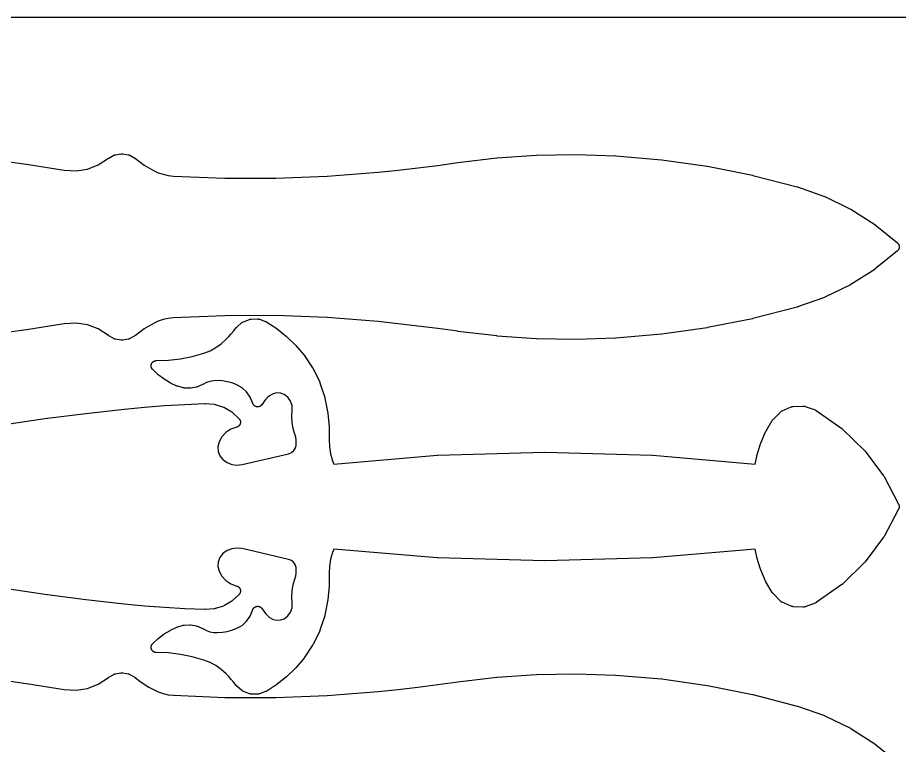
# Model space of a CAD drawing. Header units: metres. Extents: x 0 to 3000, y 0 to 1240.
# Drawn here: x 1698.4 to 2038.1, y 959.7 to 1240 of the extents above; entities that cross this region are included whole.
import ezdxf

# ---------------------------------------------------------------- set-up
doc = ezdxf.new("R2010")
doc.units = ezdxf.units.M

msp = doc.modelspace()

# ---------------------------------------------------------------- linework, layer by layer
at = {"color": 7}
msp.add_lwpolyline([(0, 0), (3000, 0), (3000, 1240), (0, 1240), (0, 0)], close=True, dxfattribs=at)
at = {"color": 1}
for points in [[(1687.02, 1185.66), (1701.77, 1183.54), (1701.8, 1183.54), (1716.43, 1181.22), (1721.01, 1180.95), (1725.38, 1181.64), (1729.51, 1183.24), (1733.43, 1185.82), (1733.49, 1185.85), (1733.54, 1185.89), (1735.47, 1186.98), (1735.63, 1187.06), (1735.79, 1187.12), (1735.95, 1187.17), (1736.12, 1187.21), (1738.24, 1187.57), (1738.47, 1187.6), (1738.69, 1187.6), (1738.92, 1187.57), (1741.04, 1187.21), (1741.21, 1187.17), (1741.38, 1187.12), (1741.54, 1187.06), (1741.69, 1186.98), (1743.62, 1185.89), (1743.66, 1185.86), (1743.71, 1185.83), (1743.74, 1185.81), (1743.79, 1185.78), (1743.83, 1185.75), (1743.87, 1185.72), (1745.54, 1184.42), (1747.23, 1183.23), (1748.98, 1182.13), (1750.76, 1181.13), (1752.62, 1180.28), (1754.52, 1179.64), (1756.48, 1179.2), (1758.52, 1178.97), (1778.21, 1178.15), (1797.94, 1178.11), (1817.65, 1178.87), (1837.35, 1180.42), (1845.01, 1181.22), (1852.67, 1182.11), (1860.33, 1183.09), (1867.98, 1184.15), (1868, 1184.15), (1868.02, 1184.15), (1883.06, 1185.95), (1883.17, 1185.95), (1898.27, 1186.99), (1898.37, 1186.99), (1913.51, 1187.26), (1913.61, 1187.26), (1928.75, 1186.77), (1928.81, 1186.76), (1928.86, 1186.76), (1946.49, 1185.25), (1946.6, 1185.24), (1964.1, 1182.75), (1964.21, 1182.73), (1981.54, 1179.28), (1981.65, 1179.25), (1998.78, 1174.83), (1998.86, 1174.81), (1998.94, 1174.78), (2009.27, 1171.15), (2009.49, 1171.06), (2019.3, 1166.27), (2019.5, 1166.16), (2028.69, 1160.27), (2028.88, 1160.14), (2037.36, 1153.21), (2037.36, 1153.21), (2037.36, 1153.2), (2037.43, 1153.14), (2037.5, 1153.08), (2037.51, 1153.07), (2037.51, 1153.07), (2037.57, 1153), (2037.64, 1152.93), (2037.64, 1152.93), (2037.64, 1152.93), (2037.7, 1152.85), (2037.75, 1152.77), (2037.76, 1152.77), (2037.76, 1152.77), (2037.81, 1152.69), (2037.85, 1152.61), (2037.86, 1152.6), (2037.86, 1152.6), (2037.9, 1152.51), (2037.94, 1152.43), (2037.94, 1152.42), (2037.94, 1152.42), (2037.97, 1152.33), (2038.01, 1152.24), (2038.01, 1152.24), (2038.01, 1152.24), (2038.03, 1152.14), (2038.05, 1152.05), (2038.05, 1152.05), (2038.06, 1152.05), (2038.07, 1151.95), (2038.08, 1151.86), (2038.08, 1151.86), (2038.08, 1151.85), (2038.09, 1151.76), (2038.09, 1151.66), (2038.09, 1151.66), (2038.09, 1151.66), (2038.09, 1151.56), (2038.08, 1151.47), (2038.08, 1151.46), (2038.08, 1151.46), (2038.07, 1151.37), (2038.06, 1151.27), (2038.05, 1151.27), (2038.05, 1151.27), (2038.03, 1151.17), (2038.01, 1151.08), (2038.01, 1151.08), (2038.01, 1151.08), (2037.97, 1150.99), (2037.94, 1150.9), (2037.94, 1150.89), (2037.94, 1150.89), (2037.9, 1150.81), (2037.86, 1150.72), (2037.86, 1150.72), (2037.85, 1150.71), (2037.81, 1150.63), (2037.76, 1150.55), (2037.76, 1150.55), (2037.75, 1150.54), (2037.7, 1150.47), (2037.64, 1150.39), (2037.64, 1150.39), (2037.64, 1150.39), (2037.57, 1150.32), (2037.51, 1150.25), (2037.51, 1150.25), (2037.5, 1150.24), (2037.43, 1150.18), (2037.36, 1150.12), (2037.36, 1150.11), (2037.36, 1150.11), (2028.88, 1143.18), (2028.69, 1143.04), (2019.5, 1137.16), (2019.3, 1137.05), (2009.49, 1132.26), (2009.27, 1132.17), (1998.94, 1128.54), (1998.86, 1128.51), (1998.78, 1128.49), (1981.65, 1124.07), (1981.54, 1124.04), (1964.21, 1120.59), (1964.1, 1120.57), (1946.6, 1118.08), (1946.49, 1118.07), (1928.86, 1116.56), (1928.81, 1116.56), (1928.75, 1116.55), (1913.61, 1116.06), (1913.51, 1116.06), (1898.37, 1116.33), (1898.27, 1116.33), (1883.17, 1117.36), (1883.06, 1117.37), (1868.02, 1119.16), (1868, 1119.17), (1867.98, 1119.17), (1860.33, 1120.23), (1852.67, 1121.21), (1845.01, 1122.1), (1837.35, 1122.9), (1817.65, 1124.45), (1797.94, 1125.2), (1778.21, 1125.17), (1758.52, 1124.35), (1756.48, 1124.12), (1754.52, 1123.68), (1752.62, 1123.04), (1750.76, 1122.19), (1748.98, 1121.19), (1747.23, 1120.09), (1745.54, 1118.9), (1743.87, 1117.6), (1743.83, 1117.57), (1743.79, 1117.54), (1743.74, 1117.51), (1743.71, 1117.49), (1743.66, 1117.46), (1743.62, 1117.43), (1741.69, 1116.34), (1741.54, 1116.26), (1741.38, 1116.2), (1741.21, 1116.15), (1741.04, 1116.11), (1738.92, 1115.75), (1738.69, 1115.72), (1738.47, 1115.72), (1738.24, 1115.75), (1736.12, 1116.11), (1735.95, 1116.15), (1735.79, 1116.2), (1735.63, 1116.26), (1735.47, 1116.34), (1733.54, 1117.43), (1733.49, 1117.47), (1733.43, 1117.5), (1729.51, 1120.08), (1725.38, 1121.68), (1721.01, 1122.36), (1716.43, 1122.1), (1701.8, 1119.78), (1701.77, 1119.78), (1687.02, 1117.66)], [(1695.12, 1083.54), (1709.87, 1085.66), (1709.9, 1085.66), (1724.69, 1087.56), (1724.72, 1087.56), (1739.53, 1089.24), (1739.55, 1089.24), (1739.57, 1089.24), (1747.28, 1089.98), (1747.32, 1089.98), (1755.05, 1090.58), (1755.09, 1090.58), (1762.83, 1091.03), (1762.87, 1091.03), (1770.62, 1091.33), (1770.64, 1091.33), (1770.67, 1091.33), (1770.74, 1091.33), (1770.82, 1091.33), (1770.84, 1091.33), (1770.87, 1091.32), (1774.15, 1091.05), (1774.37, 1091.02), (1774.59, 1090.96), (1777.7, 1089.97), (1777.9, 1089.89), (1778.1, 1089.79), (1780.91, 1088.13), (1781.1, 1088.01), (1781.27, 1087.86), (1783.66, 1085.6), (1783.72, 1085.54), (1783.78, 1085.48), (1783.79, 1085.47), (1783.8, 1085.46), (1783.85, 1085.39), (1783.9, 1085.33), (1783.91, 1085.31), (1783.92, 1085.3), (1783.97, 1085.23), (1784.01, 1085.16), (1784.02, 1085.15), (1784.03, 1085.14), (1784.07, 1085.06), (1784.1, 1084.99), (1784.11, 1084.97), (1784.12, 1084.96), (1784.15, 1084.88), (1784.18, 1084.81), (1784.18, 1084.79), (1784.19, 1084.78), (1784.21, 1084.7), (1784.23, 1084.62), (1784.24, 1084.6), (1784.24, 1084.59), (1784.26, 1084.51), (1784.27, 1084.43), (1784.27, 1084.41), (1784.27, 1084.4), (1784.28, 1084.31), (1784.29, 1084.23), (1784.29, 1084.22), (1784.29, 1084.2), (1784.29, 1084.12), (1784.29, 1084.03), (1784.29, 1084.02), (1784.29, 1084), (1784.28, 1083.92), (1784.27, 1083.84), (1784.26, 1083.82), (1784.26, 1083.81), (1784.24, 1083.73), (1784.23, 1083.65), (1784.22, 1083.63), (1784.22, 1083.62), (1784.19, 1083.54), (1784.17, 1083.46), (1784.16, 1083.45), (1784.16, 1083.43), (1784.13, 1083.36), (1784.09, 1083.28), (1784.09, 1083.27), (1784.08, 1083.25), (1784.04, 1083.18), (1784, 1083.11), (1783.99, 1083.09), (1783.98, 1083.08), (1783.94, 1083.01), (1783.89, 1082.94), (1783.88, 1082.93), (1783.87, 1082.92), (1783.82, 1082.86), (1783.76, 1082.79), (1783.75, 1082.78), (1783.74, 1082.77), (1783.68, 1082.71), (1783.62, 1082.65), (1783.61, 1082.65), (1783.6, 1082.63), (1783.54, 1082.58), (1783.47, 1082.53), (1783.46, 1082.52), (1783.45, 1082.51), (1783.38, 1082.47), (1783.31, 1082.42), (1783.29, 1082.42), (1783.28, 1082.41), (1783.21, 1082.37), (1783.13, 1082.33), (1783.12, 1082.33), (1783.11, 1082.32), (1783.03, 1082.29), (1782.95, 1082.26), (1780.56, 1081.42), (1778.67, 1080.18), (1777.13, 1078.53), (1776.03, 1076.55), (1775.59, 1074.72), (1775.72, 1072.92), (1776.38, 1071.24), (1777.55, 1069.77), (1779.14, 1068.63), (1780.96, 1067.91), (1782.9, 1067.64), (1784.99, 1067.86), (1802.77, 1071.99), (1803.93, 1072.45), (1804.76, 1073.12), (1805.36, 1074), (1805.71, 1075.13), (1805.8, 1076.16), (1805.76, 1077.27), (1805.58, 1078.37), (1805.24, 1079.57), (1804.64, 1081.63), (1804.59, 1081.86), (1804.23, 1083.97), (1804.2, 1084.2), (1804.1, 1086.34), (1804.1, 1086.57), (1804.24, 1088.62), (1804.18, 1090.65), (1803.62, 1092.32), (1802.58, 1093.75), (1801.13, 1094.85), (1799.74, 1095.35), (1798.29, 1095.44), (1796.88, 1095.11), (1795.5, 1094.34), (1794.72, 1093.68), (1793.95, 1092.88), (1793.25, 1092.01), (1792.6, 1090.99), (1792.58, 1090.96), (1792.56, 1090.94), (1792.52, 1090.88), (1792.48, 1090.83), (1792.46, 1090.81), (1792.45, 1090.78), (1792.4, 1090.73), (1792.35, 1090.68), (1792.33, 1090.66), (1792.31, 1090.64), (1792.26, 1090.59), (1792.21, 1090.55), (1792.19, 1090.53), (1792.16, 1090.51), (1792.11, 1090.47), (1792.05, 1090.43), (1792.03, 1090.41), (1792.01, 1090.4), (1791.95, 1090.36), (1791.89, 1090.32), (1791.86, 1090.31), (1791.84, 1090.3), (1791.77, 1090.27), (1791.71, 1090.24), (1791.68, 1090.23), (1791.66, 1090.21), (1791.59, 1090.19), (1791.53, 1090.17), (1791.5, 1090.16), (1791.47, 1090.15), (1791.4, 1090.13), (1791.34, 1090.12), (1791.31, 1090.11), (1791.28, 1090.11), (1791.21, 1090.1), (1791.14, 1090.08), (1791.12, 1090.08), (1791.09, 1090.08), (1791.02, 1090.08), (1790.95, 1090.07), (1790.92, 1090.07), (1790.89, 1090.07), (1790.82, 1090.08), (1790.75, 1090.08), (1790.72, 1090.08), (1790.69, 1090.08), (1790.63, 1090.1), (1790.56, 1090.1), (1790.53, 1090.11), (1790.5, 1090.12), (1790.43, 1090.13), (1790.37, 1090.15), (1790.34, 1090.16), (1790.31, 1090.17), (1790.25, 1090.19), (1790.18, 1090.21), (1790.15, 1090.22), (1790.13, 1090.23), (1790.06, 1090.26), (1790, 1090.29), (1789.98, 1090.31), (1789.95, 1090.32), (1789.89, 1090.36), (1789.83, 1090.39), (1789.81, 1090.41), (1789.78, 1090.42), (1789.73, 1090.46), (1789.67, 1090.51), (1789.65, 1090.52), (1789.63, 1090.54), (1789.58, 1090.59), (1789.52, 1090.63), (1789.5, 1090.66), (1789.48, 1090.68), (1789.44, 1090.73), (1789.39, 1090.78), (1789.37, 1090.8), (1789.35, 1090.82), (1789.31, 1090.88), (1789.27, 1090.93), (1789.26, 1090.96), (1789.24, 1090.98), (1789.2, 1091.04), (1789.17, 1091.1), (1789.15, 1091.13), (1789.14, 1091.15), (1789.11, 1091.21), (1789.08, 1091.28), (1789.07, 1091.3), (1789.06, 1091.33), (1788.06, 1093.82), (1786.68, 1095.8), (1784.89, 1097.43), (1782.7, 1098.66), (1780.99, 1099.28), (1779.16, 1099.76), (1777.31, 1100.06), (1775.45, 1100.2), (1773.97, 1100.13), (1772.55, 1099.86), (1771.18, 1099.4), (1769.75, 1098.69), (1769.71, 1098.67), (1769.67, 1098.65), (1767.72, 1097.79), (1767.5, 1097.71), (1767.27, 1097.65), (1765.2, 1097.27), (1764.98, 1097.24), (1764.75, 1097.23), (1762.64, 1097.33), (1762.41, 1097.35), (1762.19, 1097.4), (1760.13, 1097.99), (1760.07, 1098.01), (1760, 1098.03), (1759.98, 1098.04), (1759.95, 1098.05), (1759.88, 1098.08), (1759.82, 1098.1), (1757.4, 1099.25), (1757.22, 1099.35), (1754.94, 1100.74), (1754.77, 1100.85), (1752.63, 1102.46), (1752.48, 1102.59), (1750.51, 1104.41), (1750.51, 1104.41), (1750.51, 1104.41), (1750.44, 1104.48), (1750.37, 1104.55), (1750.37, 1104.55), (1750.37, 1104.55), (1750.31, 1104.63), (1750.25, 1104.7), (1750.25, 1104.7), (1750.25, 1104.7), (1750.19, 1104.78), (1750.14, 1104.86), (1750.14, 1104.87), (1750.14, 1104.87), (1750.1, 1104.95), (1750.05, 1105.04), (1750.05, 1105.04), (1750.05, 1105.04), (1750.01, 1105.13), (1749.98, 1105.22), (1749.98, 1105.22), (1749.98, 1105.23), (1749.95, 1105.32), (1749.92, 1105.41), (1749.92, 1105.41), (1749.92, 1105.41), (1749.9, 1105.51), (1749.89, 1105.6), (1749.89, 1105.6), (1749.89, 1105.61), (1749.88, 1105.7), (1749.87, 1105.8), (1749.87, 1105.8), (1749.87, 1105.8), (1749.87, 1105.9), (1749.87, 1105.99), (1749.87, 1106), (1749.87, 1106), (1749.88, 1106.09), (1749.89, 1106.19), (1749.89, 1106.19), (1749.89, 1106.19), (1749.91, 1106.29), (1749.93, 1106.38), (1749.93, 1106.38), (1749.93, 1106.39), (1749.96, 1106.48), (1749.99, 1106.57), (1749.99, 1106.57), (1749.99, 1106.57), (1750.03, 1106.66), (1750.07, 1106.75), (1750.07, 1106.75), (1750.07, 1106.75), (1750.12, 1106.84), (1750.16, 1106.92), (1750.16, 1106.92), (1750.17, 1106.93), (1750.22, 1107), (1750.27, 1107.08), (1750.28, 1107.08), (1750.28, 1107.09), (1750.34, 1107.16), (1750.4, 1107.23), (1750.4, 1107.23), (1750.4, 1107.24), (1750.47, 1107.3), (1750.54, 1107.37), (1750.54, 1107.37), (1750.54, 1107.37), (1750.62, 1107.43), (1750.69, 1107.49), (1750.7, 1107.49), (1750.7, 1107.5), (1750.78, 1107.55), (1750.86, 1107.6), (1750.86, 1107.6), (1750.86, 1107.6), (1750.95, 1107.65), (1751.03, 1107.69), (1751.03, 1107.69), (1751.04, 1107.69), (1751.13, 1107.73), (1751.21, 1107.76), (1751.22, 1107.77), (1751.22, 1107.77), (1751.31, 1107.79), (1751.4, 1107.82), (1751.4, 1107.82), (1751.41, 1107.82), (1751.5, 1107.84), (1751.59, 1107.86), (1751.6, 1107.86), (1751.6, 1107.86), (1751.7, 1107.86), (1751.79, 1107.87), (1751.79, 1107.87), (1751.8, 1107.87), (1756.54, 1108.04), (1761.17, 1108.59), (1765.74, 1109.5), (1770.21, 1110.77), (1772.57, 1111.71), (1774.79, 1112.91), (1776.85, 1114.37), (1778.76, 1116.09), (1779.77, 1117.14), (1780.77, 1118.25), (1781.75, 1119.39), (1782.7, 1120.58), (1782.75, 1120.63), (1782.79, 1120.68), (1782.82, 1120.7), (1782.83, 1120.72), (1782.89, 1120.77), (1782.93, 1120.82), (1784.83, 1122.5), (1784.97, 1122.61), (1785.12, 1122.71), (1785.28, 1122.8), (1785.44, 1122.87), (1787.74, 1123.75), (1787.91, 1123.81), (1788.08, 1123.85), (1788.25, 1123.87), (1788.43, 1123.89), (1790.89, 1123.92), (1791.07, 1123.92), (1791.24, 1123.89), (1791.42, 1123.86), (1791.59, 1123.8), (1793.98, 1122.95), (1794.01, 1122.94), (1794.04, 1122.93), (1794.1, 1122.9), (1794.1, 1122.9), (1794.16, 1122.87), (1794.19, 1122.86), (1794.22, 1122.84), (1794.28, 1122.81), (1794.33, 1122.78), (1794.36, 1122.76), (1794.39, 1122.75), (1798.29, 1120.22), (1798.45, 1120.11), (1802.08, 1117.22), (1802.22, 1117.09), (1805.55, 1113.86), (1805.68, 1113.72), (1808.69, 1110.17), (1808.7, 1110.16), (1808.71, 1110.14), (1808.76, 1110.08), (1808.81, 1110.02), (1808.82, 1110), (1808.83, 1109.99), (1812.1, 1105.06), (1812.24, 1104.83), (1814.82, 1099.53), (1814.92, 1099.29), (1816.78, 1093.69), (1816.85, 1093.44), (1817.96, 1087.62), (1817.98, 1087.54), (1817.99, 1087.46), (1818.25, 1085.02), (1818.25, 1084.95), (1818.42, 1082.5), (1818.43, 1082.43), (1818.51, 1079.98), (1818.51, 1079.91), (1818.51, 1077.5), (1818.61, 1074.67), (1819.02, 1071.95), (1819.74, 1069.29), (1820.24, 1068.01), (1860.04, 1071.41), (1860.16, 1071.42), (1901.54, 1072.59), (1901.66, 1072.59), (1943.04, 1071.42), (1943.16, 1071.41), (1982.63, 1068.04), (1983.17, 1070.99), (1983.23, 1071.22), (1984.63, 1075.81), (1984.71, 1076.03), (1986.63, 1080.44), (1986.74, 1080.64), (1989.16, 1084.81), (1989.19, 1084.86), (1989.22, 1084.9), (1989.25, 1084.94), (1989.27, 1084.97), (1989.3, 1085.02), (1989.34, 1085.06), (1989.37, 1085.09), (1989.39, 1085.13), (1989.43, 1085.17), (1989.47, 1085.21), (1992.3, 1088.08), (1992.44, 1088.21), (1992.59, 1088.32), (1992.76, 1088.42), (1992.93, 1088.51), (1996.51, 1090.07), (1996.68, 1090.13), (1996.86, 1090.18), (1997.04, 1090.21), (1997.23, 1090.23), (2001.13, 1090.37), (2001.32, 1090.37), (2001.51, 1090.35), (2001.7, 1090.31), (2001.88, 1090.26), (2005.68, 1088.89), (2005.74, 1088.86), (2005.81, 1088.84), (2005.83, 1088.83), (2005.86, 1088.82), (2005.92, 1088.78), (2005.99, 1088.75), (2006.01, 1088.74), (2006.03, 1088.72), (2006.09, 1088.68), (2006.15, 1088.64), (2015.94, 1081.72), (2016.06, 1081.62), (2016.18, 1081.52), (2024.71, 1073.21), (2024.82, 1073.1), (2024.92, 1072.98), (2032.07, 1063.45), (2032.16, 1063.32), (2032.24, 1063.18), (2037.86, 1052.6), (2037.9, 1052.51), (2037.94, 1052.43), (2037.94, 1052.42), (2037.94, 1052.42), (2037.97, 1052.33), (2038.01, 1052.25), (2038.01, 1052.24), (2038.01, 1052.23), (2038.03, 1052.14), (2038.05, 1052.06), (2038.05, 1052.05), (2038.06, 1052.04), (2038.07, 1051.95), (2038.08, 1051.86), (2038.08, 1051.86), (2038.08, 1051.85), (2038.09, 1051.76), (2038.09, 1051.66), (2038.09, 1051.66), (2038.09, 1051.65), (2038.09, 1051.56), (2038.08, 1051.47), (2038.08, 1051.46), (2038.08, 1051.46), (2038.07, 1051.37), (2038.06, 1051.27), (2038.05, 1051.27), (2038.05, 1051.26), (2038.03, 1051.17), (2038.01, 1051.08), (2038.01, 1051.08), (2038.01, 1051.07), (2037.97, 1050.99), (2037.94, 1050.9), (2037.94, 1050.89), (2037.94, 1050.89), (2037.9, 1050.81), (2037.86, 1050.72), (2032.24, 1040.14), (2032.16, 1040), (2032.07, 1039.87), (2024.92, 1030.34), (2024.82, 1030.22), (2024.71, 1030.11), (2016.18, 1021.8), (2016.06, 1021.7), (2015.94, 1021.6), (2006.15, 1014.68), (2006.09, 1014.64), (2006.03, 1014.59), (2006.01, 1014.58), (2005.99, 1014.57), (2005.92, 1014.54), (2005.86, 1014.5), (2005.83, 1014.49), (2005.81, 1014.48), (2005.74, 1014.45), (2005.68, 1014.43), (2001.88, 1013.06), (2001.7, 1013.01), (2001.51, 1012.97), (2001.32, 1012.95), (2001.13, 1012.95), (1997.23, 1013.09), (1997.04, 1013.11), (1996.86, 1013.14), (1996.68, 1013.19), (1996.51, 1013.25), (1992.93, 1014.81), (1992.76, 1014.89), (1992.59, 1015), (1992.44, 1015.11), (1992.3, 1015.24), (1989.47, 1018.11), (1989.43, 1018.15), (1989.39, 1018.19), (1989.37, 1018.23), (1989.34, 1018.26), (1989.3, 1018.3), (1989.27, 1018.34), (1989.25, 1018.38), (1989.22, 1018.42), (1989.19, 1018.46), (1989.16, 1018.51), (1986.74, 1022.68), (1986.63, 1022.88), (1984.71, 1027.29), (1984.63, 1027.51), (1983.23, 1032.1), (1983.17, 1032.33), (1982.63, 1035.28), (1943.16, 1031.91), (1943.04, 1031.9), (1901.66, 1030.73), (1901.54, 1030.73), (1860.16, 1031.9), (1860.04, 1031.91), (1820.24, 1035.31), (1819.74, 1034.03), (1819.02, 1031.37), (1818.61, 1028.65), (1818.51, 1025.82), (1818.51, 1023.41), (1818.51, 1023.34), (1818.43, 1020.89), (1818.42, 1020.82), (1818.25, 1018.37), (1818.25, 1018.3), (1817.99, 1015.86), (1817.98, 1015.78), (1817.96, 1015.7), (1816.85, 1009.88), (1816.78, 1009.62), (1814.92, 1004.03), (1814.82, 1003.79), (1812.24, 998.49), (1812.1, 998.26), (1808.83, 993.33), (1808.82, 993.32), (1808.81, 993.3), (1808.76, 993.24), (1808.71, 993.17), (1808.7, 993.16), (1808.69, 993.15), (1805.68, 989.6), (1805.55, 989.46), (1802.22, 986.23), (1802.08, 986.1), (1798.45, 983.21), (1798.29, 983.1), (1794.39, 980.57), (1794.36, 980.56), (1794.33, 980.54), (1794.28, 980.51), (1794.22, 980.48), (1794.19, 980.46), (1794.16, 980.44), (1794.1, 980.42), (1794.04, 980.39), (1794.01, 980.38), (1793.98, 980.37), (1791.59, 979.51), (1791.42, 979.46), (1791.24, 979.42), (1791.07, 979.4), (1790.89, 979.4), (1788.43, 979.43), (1788.25, 979.44), (1788.08, 979.47), (1787.91, 979.51), (1787.74, 979.57), (1785.44, 980.45), (1785.28, 980.52), (1785.12, 980.61), (1784.97, 980.71), (1784.83, 980.82), (1782.93, 982.5), (1782.89, 982.55), (1782.83, 982.6), (1782.82, 982.62), (1782.79, 982.64), (1782.75, 982.69), (1782.7, 982.74), (1781.75, 983.93), (1780.77, 985.07), (1779.77, 986.18), (1778.76, 987.23), (1776.85, 988.95), (1774.79, 990.41), (1772.57, 991.61), (1770.21, 992.54), (1765.74, 993.82), (1761.17, 994.73), (1756.54, 995.27), (1751.8, 995.45), (1751.79, 995.45), (1751.79, 995.45), (1751.7, 995.45), (1751.6, 995.46), (1751.6, 995.46), (1751.59, 995.46), (1751.5, 995.48), (1751.41, 995.5), (1751.4, 995.5), (1751.4, 995.5), (1751.31, 995.53), (1751.22, 995.55), (1751.22, 995.55), (1751.21, 995.55), (1751.13, 995.59), (1751.04, 995.63), (1751.03, 995.63), (1751.03, 995.63), (1750.95, 995.67), (1750.86, 995.72), (1750.86, 995.72), (1750.86, 995.72), (1750.78, 995.77), (1750.7, 995.82), (1750.7, 995.82), (1750.69, 995.83), (1750.62, 995.89), (1750.54, 995.95), (1750.54, 995.95), (1750.54, 995.95), (1750.47, 996.02), (1750.4, 996.08), (1750.4, 996.08), (1750.4, 996.09), (1750.34, 996.16), (1750.28, 996.23), (1750.28, 996.23), (1750.27, 996.24), (1750.22, 996.32), (1750.17, 996.39), (1750.16, 996.4), (1750.16, 996.4), (1750.12, 996.48), (1750.07, 996.57), (1750.07, 996.57), (1750.07, 996.57), (1750.03, 996.66), (1749.99, 996.75), (1749.99, 996.75), (1749.99, 996.75), (1749.96, 996.84), (1749.93, 996.93), (1749.93, 996.94), (1749.93, 996.94), (1749.91, 997.03), (1749.89, 997.13), (1749.89, 997.13), (1749.89, 997.13), (1749.88, 997.23), (1749.87, 997.32), (1749.87, 997.32), (1749.87, 997.33), (1749.87, 997.42), (1749.87, 997.52), (1749.87, 997.52), (1749.87, 997.52), (1749.88, 997.62), (1749.89, 997.71), (1749.89, 997.71), (1749.89, 997.72), (1749.9, 997.81), (1749.92, 997.91), (1749.92, 997.91), (1749.92, 997.91), (1749.95, 998), (1749.98, 998.09), (1749.98, 998.1), (1749.98, 998.1), (1750.01, 998.19), (1750.05, 998.28), (1750.05, 998.28), (1750.05, 998.28), (1750.1, 998.37), (1750.14, 998.45), (1750.14, 998.45), (1750.14, 998.46), (1750.19, 998.53), (1750.25, 998.61), (1750.25, 998.62), (1750.25, 998.62), (1750.31, 998.69), (1750.37, 998.77), (1750.37, 998.77), (1750.37, 998.77), (1750.44, 998.84), (1750.51, 998.91), (1750.51, 998.91), (1750.51, 998.91), (1752.48, 1000.73), (1752.63, 1000.86), (1754.77, 1002.47), (1754.94, 1002.58), (1757.22, 1003.97), (1757.4, 1004.06), (1759.82, 1005.22), (1759.88, 1005.24), (1759.95, 1005.27), (1759.98, 1005.28), (1760, 1005.29), (1760.07, 1005.31), (1760.13, 1005.33), (1762.19, 1005.92), (1762.41, 1005.97), (1762.64, 1005.99), (1764.75, 1006.09), (1764.98, 1006.08), (1765.2, 1006.05), (1767.27, 1005.67), (1767.5, 1005.61), (1767.72, 1005.53), (1769.67, 1004.67), (1769.71, 1004.65), (1769.75, 1004.63), (1771.18, 1003.92), (1772.55, 1003.46), (1773.97, 1003.19), (1775.45, 1003.12), (1777.31, 1003.25), (1779.16, 1003.56), (1780.99, 1004.04), (1782.7, 1004.66), (1784.89, 1005.89), (1786.68, 1007.52), (1788.06, 1009.5), (1789.06, 1011.99), (1789.07, 1012.02), (1789.08, 1012.04), (1789.11, 1012.1), (1789.14, 1012.17), (1789.15, 1012.19), (1789.17, 1012.22), (1789.2, 1012.28), (1789.24, 1012.34), (1789.26, 1012.36), (1789.27, 1012.39), (1789.31, 1012.44), (1789.35, 1012.5), (1789.37, 1012.52), (1789.39, 1012.54), (1789.44, 1012.59), (1789.48, 1012.64), (1789.5, 1012.66), (1789.52, 1012.68), (1789.58, 1012.73), (1789.63, 1012.78), (1789.65, 1012.79), (1789.67, 1012.81), (1789.73, 1012.85), (1789.78, 1012.9), (1789.81, 1012.91), (1789.83, 1012.93), (1789.89, 1012.96), (1789.95, 1013), (1789.98, 1013.01), (1790, 1013.03), (1790.06, 1013.05), (1790.13, 1013.09), (1790.15, 1013.1), (1790.18, 1013.11), (1790.25, 1013.13), (1790.31, 1013.15), (1790.34, 1013.16), (1790.37, 1013.17), (1790.43, 1013.19), (1790.5, 1013.2), (1790.53, 1013.21), (1790.56, 1013.21), (1790.63, 1013.22), (1790.69, 1013.23), (1790.72, 1013.24), (1790.75, 1013.24), (1790.82, 1013.24), (1790.89, 1013.25), (1790.92, 1013.25), (1790.95, 1013.25), (1791.02, 1013.24), (1791.09, 1013.24), (1791.12, 1013.24), (1791.14, 1013.23), (1791.21, 1013.22), (1791.28, 1013.21), (1791.31, 1013.21), (1791.34, 1013.2), (1791.4, 1013.18), (1791.47, 1013.17), (1791.5, 1013.16), (1791.53, 1013.15), (1791.59, 1013.13), (1791.66, 1013.1), (1791.68, 1013.09), (1791.71, 1013.08), (1791.77, 1013.05), (1791.84, 1013.02), (1791.86, 1013.01), (1791.89, 1013), (1791.95, 1012.96), (1792.01, 1012.92), (1792.03, 1012.91), (1792.05, 1012.89), (1792.11, 1012.85), (1792.16, 1012.81), (1792.19, 1012.79), (1792.21, 1012.77), (1792.26, 1012.72), (1792.31, 1012.68), (1792.33, 1012.66), (1792.35, 1012.64), (1792.4, 1012.59), (1792.45, 1012.54), (1792.46, 1012.51), (1792.48, 1012.49), (1792.52, 1012.43), (1792.56, 1012.38), (1792.58, 1012.35), (1792.6, 1012.33), (1793.25, 1011.31), (1793.95, 1010.44), (1794.72, 1009.64), (1795.5, 1008.98), (1796.88, 1008.21), (1798.29, 1007.88), (1799.74, 1007.97), (1801.13, 1008.47), (1802.58, 1009.56), (1803.62, 1011), (1804.18, 1012.67), (1804.24, 1014.69), (1804.1, 1016.75), (1804.1, 1016.98), (1804.2, 1019.12), (1804.23, 1019.35), (1804.59, 1021.46), (1804.64, 1021.69), (1805.24, 1023.75), (1805.58, 1024.94), (1805.76, 1026.05), (1805.8, 1027.16), (1805.71, 1028.19), (1805.36, 1029.32), (1804.76, 1030.2), (1803.93, 1030.87), (1802.77, 1031.33), (1784.99, 1035.45), (1782.9, 1035.68), (1780.96, 1035.41), (1779.14, 1034.69), (1777.55, 1033.55), (1776.38, 1032.08), (1775.72, 1030.4), (1775.59, 1028.6), (1776.03, 1026.77), (1777.13, 1024.79), (1778.67, 1023.14), (1780.56, 1021.9), (1782.95, 1021.06), (1783.03, 1021.03), (1783.11, 1021), (1783.12, 1020.99), (1783.13, 1020.99), (1783.21, 1020.95), (1783.28, 1020.91), (1783.29, 1020.9), (1783.31, 1020.9), (1783.38, 1020.85), (1783.45, 1020.81), (1783.46, 1020.8), (1783.47, 1020.79), (1783.54, 1020.74), (1783.6, 1020.68), (1783.61, 1020.67), (1783.62, 1020.66), (1783.68, 1020.61), (1783.74, 1020.55), (1783.75, 1020.54), (1783.76, 1020.53), (1783.82, 1020.46), (1783.87, 1020.4), (1783.88, 1020.39), (1783.89, 1020.38), (1783.94, 1020.31), (1783.98, 1020.24), (1783.99, 1020.23), (1784, 1020.21), (1784.04, 1020.14), (1784.08, 1020.07), (1784.09, 1020.05), (1784.09, 1020.04), (1784.13, 1019.96), (1784.16, 1019.89), (1784.16, 1019.87), (1784.17, 1019.86), (1784.19, 1019.78), (1784.22, 1019.7), (1784.22, 1019.69), (1784.23, 1019.67), (1784.24, 1019.59), (1784.26, 1019.51), (1784.26, 1019.49), (1784.27, 1019.48), (1784.28, 1019.4), (1784.29, 1019.31), (1784.29, 1019.3), (1784.29, 1019.29), (1784.29, 1019.2), (1784.29, 1019.12), (1784.29, 1019.1), (1784.29, 1019.09), (1784.28, 1019.01), (1784.27, 1018.92), (1784.27, 1018.91), (1784.27, 1018.89), (1784.26, 1018.81), (1784.24, 1018.73), (1784.24, 1018.72), (1784.23, 1018.7), (1784.21, 1018.62), (1784.19, 1018.54), (1784.18, 1018.53), (1784.18, 1018.51), (1784.15, 1018.44), (1784.12, 1018.36), (1784.11, 1018.34), (1784.1, 1018.33), (1784.07, 1018.26), (1784.03, 1018.18), (1784.02, 1018.17), (1784.01, 1018.16), (1783.97, 1018.09), (1783.92, 1018.02), (1783.91, 1018.01), (1783.9, 1017.99), (1783.85, 1017.93), (1783.8, 1017.86), (1783.79, 1017.85), (1783.78, 1017.84), (1783.72, 1017.78), (1783.66, 1017.72), (1781.27, 1015.45), (1781.1, 1015.31), (1780.91, 1015.18), (1778.1, 1013.53), (1777.9, 1013.43), (1777.7, 1013.35), (1774.59, 1012.36), (1774.37, 1012.3), (1774.15, 1012.27), (1770.87, 1011.99), (1770.84, 1011.99), (1770.82, 1011.99), (1770.74, 1011.99), (1770.67, 1011.99), (1770.64, 1011.99), (1770.62, 1011.99), (1762.87, 1012.29), (1762.83, 1012.29), (1755.09, 1012.74), (1755.05, 1012.74), (1747.32, 1013.34), (1747.28, 1013.34), (1739.57, 1014.08), (1739.55, 1014.08), (1739.53, 1014.08), (1724.72, 1015.76), (1724.69, 1015.76), (1709.9, 1017.66), (1709.87, 1017.66), (1695.12, 1019.78)], [(1687.02, 985.66), (1701.77, 983.54), (1701.8, 983.54), (1716.43, 981.22), (1721.01, 980.95), (1725.38, 981.64), (1729.51, 983.24), (1733.43, 985.82), (1733.49, 985.85), (1733.54, 985.89), (1735.47, 986.98), (1735.63, 987.06), (1735.79, 987.12), (1735.95, 987.17), (1736.12, 987.21), (1738.24, 987.57), (1738.47, 987.6), (1738.69, 987.6), (1738.92, 987.57), (1741.04, 987.21), (1741.21, 987.17), (1741.38, 987.12), (1741.54, 987.06), (1741.69, 986.98), (1743.62, 985.89), (1743.66, 985.86), (1743.71, 985.83), (1743.74, 985.81), (1743.79, 985.78), (1743.83, 985.75), (1743.87, 985.72), (1745.54, 984.42), (1747.23, 983.23), (1748.98, 982.13), (1750.76, 981.13), (1752.62, 980.28), (1754.52, 979.64), (1756.48, 979.2), (1758.52, 978.97), (1778.21, 978.15), (1797.94, 978.11), (1817.65, 978.87), (1837.35, 980.42), (1845.01, 981.22), (1852.67, 982.11), (1860.33, 983.09), (1867.98, 984.15), (1868, 984.15), (1868.02, 984.15), (1883.06, 985.95), (1883.17, 985.95), (1898.27, 986.99), (1898.37, 986.99), (1913.51, 987.26), (1913.61, 987.26), (1928.75, 986.77), (1928.81, 986.76), (1928.86, 986.76), (1946.49, 985.25), (1946.6, 985.24), (1964.1, 982.75), (1964.21, 982.73), (1981.54, 979.28), (1981.65, 979.25), (1998.78, 974.83), (1998.86, 974.81), (1998.94, 974.78), (2009.27, 971.15), (2009.49, 971.06), (2019.3, 966.27), (2019.5, 966.16), (2028.69, 960.27), (2028.88, 960.14), (2037.36, 953.21)]]:
    msp.add_lwpolyline(points, dxfattribs=at)

doc.saveas('drawing.dxf')
